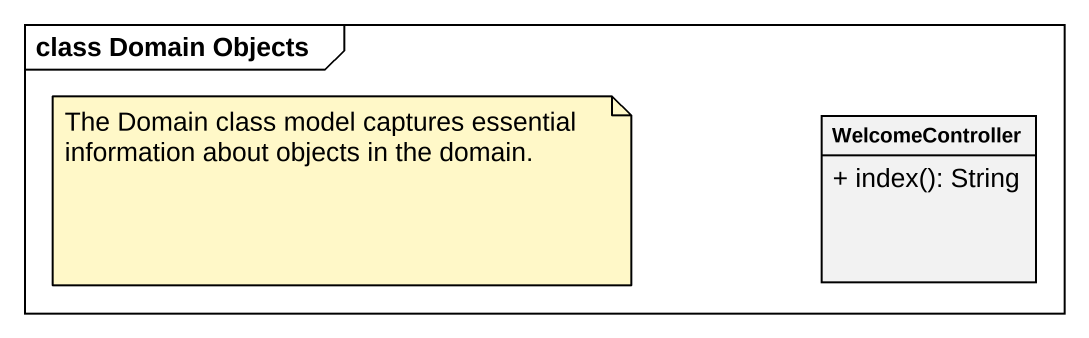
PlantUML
@startuml
mainframe class Domain Objects
hide circle
hide empty members
skinparam classAttributeIconSize 0
class WelcomeController {
  + index(): String
}
note as N1
  The Domain class model captures essential information about objects in the domain.
end note
@enduml
